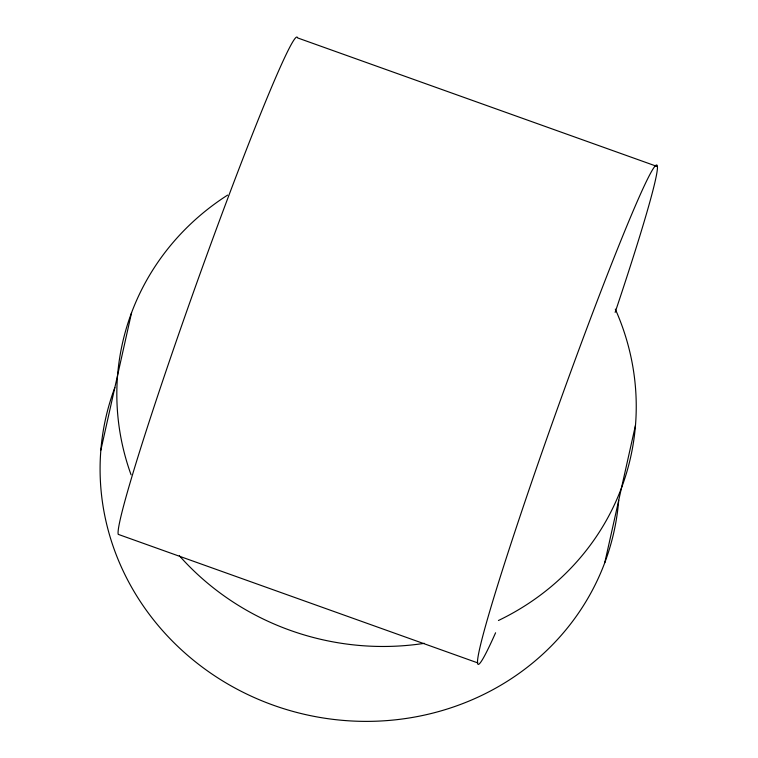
<?xml version="1.0" encoding="UTF-8"?>
<svg xmlns="http://www.w3.org/2000/svg" width="758" height="758" viewBox="0 0 758 758"><rect width="100%" height="100%" fill="white"/><g stroke="black" fill="none" stroke-linecap="round" stroke-linejoin="round"><path stroke-width="1.14" d="M100.852 450.138L131.57 312.694M604.751 562.768L635.469 425.323M657.148 166.466L297.562 37.9A264.684 11.531 -70.3 0 0 203.807 263.367A264.684 11.531 -70.3 0 0 118.21 534.352L477.796 662.918M495.59 632.778A264.684 11.531 -70.3 0 1 515.686 529.359A264.684 11.531 -70.3 0 1 642.206 190.296A264.684 11.531 -70.3 0 1 615.136 312.391M615.307 309.16A260.401 245.459 12.6 0 1 498.442 620.499M424.309 643.334A260.401 245.459 12.6 0 1 179.352 555.747M131.068 474.802A260.401 245.459 12.6 0 1 227.618 195.09M618.727 500.233A260.401 245.459 12.6 0 1 306.241 714.737A260.401 245.459 12.6 0 1 114.828 387.603"/></g></svg>
